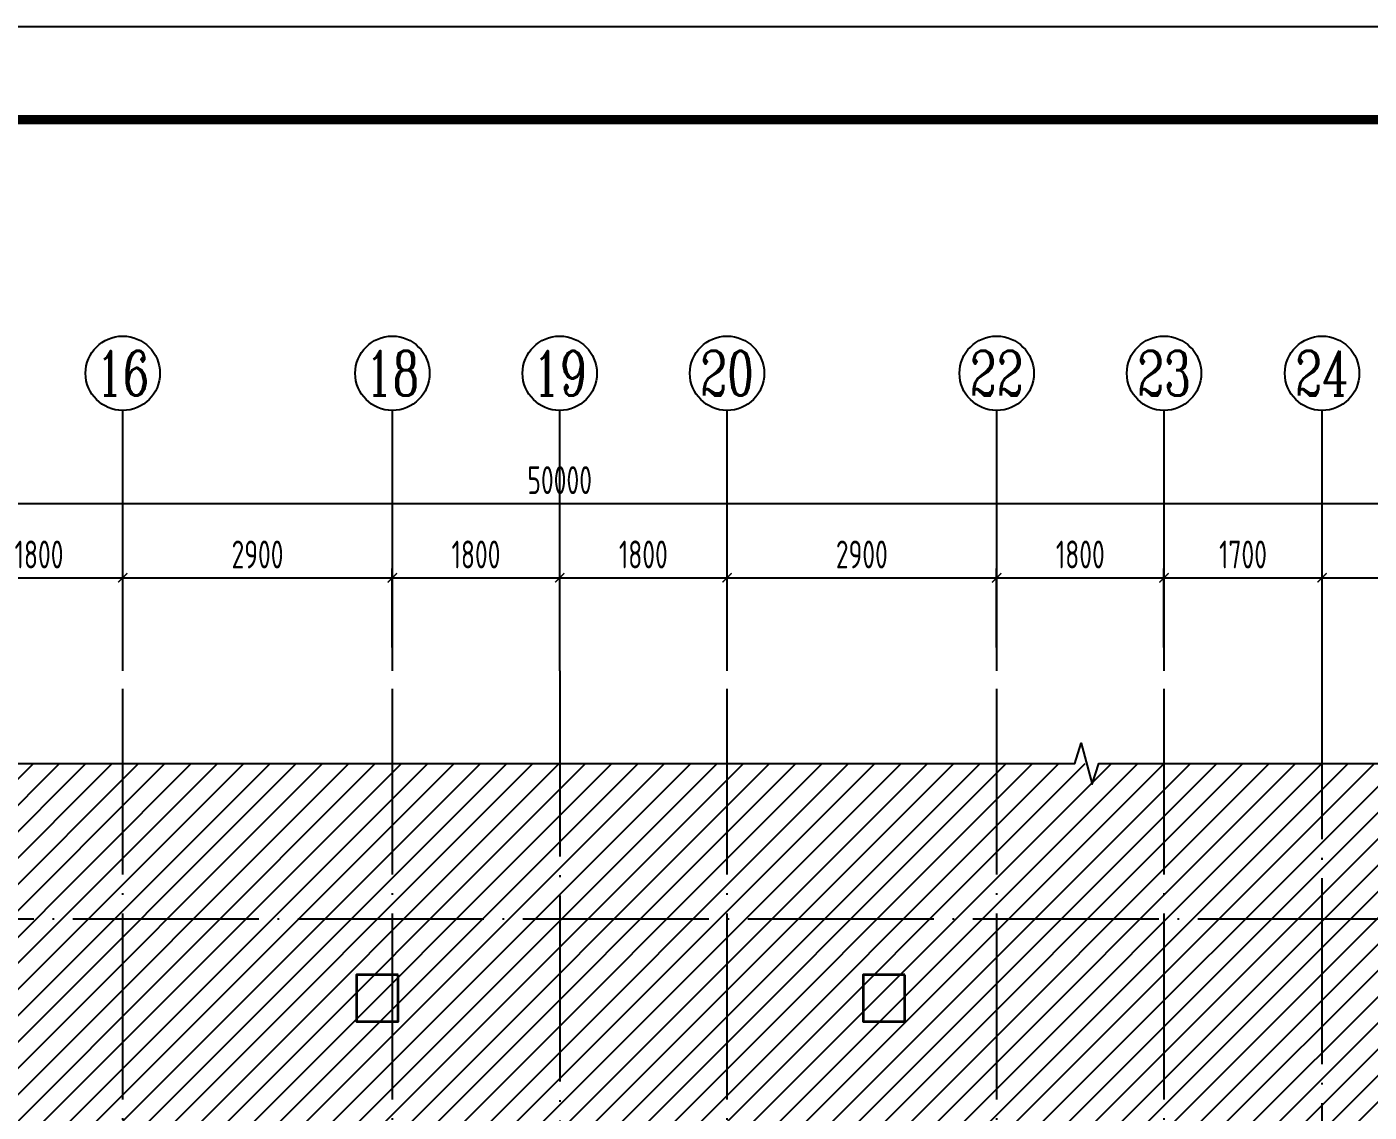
# Model space of a CAD drawing. Extents: x -668857 to 185752, y -270966 to 286822.
# Drawn here: x -410827 to -396389, y 214504 to 226182 of the extents above; entities that cross this region are included whole.
import ezdxf
from ezdxf.enums import TextEntityAlignment as Align

# ---------------------------------------------------------------- set-up
doc = ezdxf.new("R2010")
doc.units = 0
doc.header["$LTSCALE"] = 1000
doc.linetypes.add('DOTE', pattern=[2.42, 2, -0.2, 0.02, -0.2])
doc.layers.get('0').update_dxf_attribs({"linetype": 'CONTINUOUS'})
doc.layers.get('DEFPOINTS').update_dxf_attribs({"linetype": 'CONTINUOUS'})
for name, color, linetype in [('-TK', 7, 'CONTINUOUS'), ('A-AXIS', 1, 'CONTINUOUS'), ('A-DOTE', 10, 'DOTE'), ('AXIS_NUM', 7, 'CONTINUOUS'), ('S-B板填充', 251, 'CONTINUOUS'), ('S-Y一般标注', 3, 'CONTINUOUS'), ('S-Z柱实线', 6, 'CONTINUOUS'), ('THIN', 7, 'CONTINUOUS')]:
    doc.layers.add(name, color=color, linetype=linetype)
doc.styles.add('TSSD_Axis', font='complex.shx', dxfattribs={"width": 0.7, "bigfont": 'hztxt.shx'})
doc.styles.add('TSSD_DIMENSION', font='Tssdeng.shx', dxfattribs={"width": 0.7, "bigfont": 'tssdchn.shx'})
doc.dimstyles.new('TSSD_100_100', dxfattribs={"dimtxt": 300, "dimasz": 100, "dimexe": 100, "dimexo": 250, "dimgap": 100, "dimtad": 1, "dimdec": 0, "dimzin": 0, "dimdsep": 46, "dimtxsty": 'TSSD_DIMENSION', "dimblk": 'ARCHTICK', "dimcen": 0, "dimdle": 100, "dimclrt": 7, "dimadec": 0, "dimazin": 0, "dimtfac": 1, "dimtdec": 0, "dimtix": 1, "dimtmove": 2, "dimatfit": 3, "dimldrblk": 'ARCHTICK', "dimfxl": 1, "dimtolj": 1, "dimtzin": 0, "dimarcsym": 0})

# ---------------------------------------------------------------- blocks, each defined once
blk = doc.blocks.new('A1')
blk.add_lwpolyline([(0, 59400), (0, 0), (84100, 0), (84100, 59400)], close=True)
at = {"const_width": 100}
blk.add_lwpolyline([(2500, 58400), (2500, 1000), (83100, 1000), (83100, 58400)], close=True, dxfattribs=at)
blk = doc.blocks.new('ts_axno')
at = {"color": 0, "linetype": 'ByBlock', "lineweight": -2}
blk.add_circle((0, 0), 0.5, dxfattribs=at)
at = {"color": 0, "linetype": 'ByBlock', "lineweight": -2, "style": 'TSSD_Axis', "width": 0.7}
blk.add_attdef('A', text='', height=0.6, dxfattribs=at).set_placement((0, 0), align=Align.MIDDLE_CENTER)
blk = doc.blocks.new('_ArchTick')
at = {"color": 0, "linetype": 'ByBlock', "const_width": 0.15}
blk.add_lwpolyline([(-0.5, -0.5), (0.5, 0.5)], dxfattribs=at)
blk = doc.blocks.new('*D837')
at = {"layer": 'DEFPOINTS', "color": 0, "transparency": 16777216}
for p in [(-201474, 330468), (-203274, 329468), (-201474, 329468)]:
    blk.add_point(p, dxfattribs=at)
at = {"layer": 'S-Y一般标注', "color": 0, "lineweight": -2, "transparency": 16777216}
for p, q in [((-203274, 329718), (-203274, 330568)), ((-201474, 329718), (-201474, 330568)), ((-203374, 330468), (-201374, 330468))]:
    blk.add_line(p, q, dxfattribs=at)
at = {"layer": 'S-Y一般标注', "color": 0, "lineweight": -2, "transparency": 16777216, "xscale": 100, "yscale": 100, "zscale": 100, "rotation": 180}
blk.add_blockref('_ArchTick', (-203274, 330468), dxfattribs=at)
at = {"layer": 'S-Y一般标注', "color": 0, "lineweight": -2, "transparency": 16777216, "xscale": 100, "yscale": 100, "zscale": 100}
blk.add_blockref('_ArchTick', (-201474, 330468), dxfattribs=at)
at = {"layer": 'S-Y一般标注', "color": 7, "transparency": 16777216, "insert": (-202374, 330718), "char_height": 300, "attachment_point": 5, "style": 'TSSD_DIMENSION'}
blk.add_mtext('\\A1;1800', dxfattribs=at)
blk = doc.blocks.new('*D838')
at = {"layer": 'DEFPOINTS', "color": 0, "transparency": 16777216}
for p in [(-198574, 330468), (-201474, 329468), (-198574, 329468)]:
    blk.add_point(p, dxfattribs=at)
at = {"layer": 'S-Y一般标注', "color": 0, "lineweight": -2, "transparency": 16777216}
for p, q in [((-201474, 329718), (-201474, 330568)), ((-198574, 329718), (-198574, 330568)), ((-201574, 330468), (-198474, 330468))]:
    blk.add_line(p, q, dxfattribs=at)
at = {"layer": 'S-Y一般标注', "color": 0, "lineweight": -2, "transparency": 16777216, "xscale": 100, "yscale": 100, "zscale": 100, "rotation": 180}
blk.add_blockref('_ArchTick', (-201474, 330468), dxfattribs=at)
at = {"layer": 'S-Y一般标注', "color": 0, "lineweight": -2, "transparency": 16777216, "xscale": 100, "yscale": 100, "zscale": 100}
blk.add_blockref('_ArchTick', (-198574, 330468), dxfattribs=at)
at = {"layer": 'S-Y一般标注', "color": 7, "transparency": 16777216, "insert": (-200024, 330718), "char_height": 300, "attachment_point": 5, "style": 'TSSD_DIMENSION'}
blk.add_mtext('\\A1;2900', dxfattribs=at)
blk = doc.blocks.new('*D839')
at = {"layer": 'DEFPOINTS', "color": 0, "transparency": 16777216}
for p in [(-196774, 330468), (-198574, 329468), (-196774, 329468)]:
    blk.add_point(p, dxfattribs=at)
at = {"layer": 'S-Y一般标注', "color": 0, "lineweight": -2, "transparency": 16777216}
for p, q in [((-198574, 329718), (-198574, 330568)), ((-196774, 329718), (-196774, 330568)), ((-198674, 330468), (-196674, 330468))]:
    blk.add_line(p, q, dxfattribs=at)
at = {"layer": 'S-Y一般标注', "color": 0, "lineweight": -2, "transparency": 16777216, "xscale": 100, "yscale": 100, "zscale": 100, "rotation": 180}
blk.add_blockref('_ArchTick', (-198574, 330468), dxfattribs=at)
at = {"layer": 'S-Y一般标注', "color": 0, "lineweight": -2, "transparency": 16777216, "xscale": 100, "yscale": 100, "zscale": 100}
blk.add_blockref('_ArchTick', (-196774, 330468), dxfattribs=at)
at = {"layer": 'S-Y一般标注', "color": 7, "transparency": 16777216, "insert": (-197674, 330718), "char_height": 300, "attachment_point": 5, "style": 'TSSD_DIMENSION'}
blk.add_mtext('\\A1;1800', dxfattribs=at)
blk = doc.blocks.new('*D840')
at = {"layer": 'DEFPOINTS', "color": 0, "transparency": 16777216}
for p in [(-194974, 330468), (-196774, 329468), (-194974, 329468)]:
    blk.add_point(p, dxfattribs=at)
at = {"layer": 'S-Y一般标注', "color": 0, "lineweight": -2, "transparency": 16777216}
for p, q in [((-196774, 329718), (-196774, 330568)), ((-194974, 329718), (-194974, 330568)), ((-196874, 330468), (-194874, 330468))]:
    blk.add_line(p, q, dxfattribs=at)
at = {"layer": 'S-Y一般标注', "color": 0, "lineweight": -2, "transparency": 16777216, "xscale": 100, "yscale": 100, "zscale": 100, "rotation": 180}
blk.add_blockref('_ArchTick', (-196774, 330468), dxfattribs=at)
at = {"layer": 'S-Y一般标注', "color": 0, "lineweight": -2, "transparency": 16777216, "xscale": 100, "yscale": 100, "zscale": 100}
blk.add_blockref('_ArchTick', (-194974, 330468), dxfattribs=at)
at = {"layer": 'S-Y一般标注', "color": 7, "transparency": 16777216, "insert": (-195874, 330718), "char_height": 300, "attachment_point": 5, "style": 'TSSD_DIMENSION'}
blk.add_mtext('\\A1;1800', dxfattribs=at)
blk = doc.blocks.new('*D841')
at = {"layer": 'DEFPOINTS', "color": 0, "transparency": 16777216}
for p in [(-192074, 330468), (-194974, 329468), (-192074, 329468)]:
    blk.add_point(p, dxfattribs=at)
at = {"layer": 'S-Y一般标注', "color": 0, "lineweight": -2, "transparency": 16777216}
for p, q in [((-194974, 329718), (-194974, 330568)), ((-192074, 329718), (-192074, 330568)), ((-195074, 330468), (-191974, 330468))]:
    blk.add_line(p, q, dxfattribs=at)
at = {"layer": 'S-Y一般标注', "color": 0, "lineweight": -2, "transparency": 16777216, "xscale": 100, "yscale": 100, "zscale": 100, "rotation": 180}
blk.add_blockref('_ArchTick', (-194974, 330468), dxfattribs=at)
at = {"layer": 'S-Y一般标注', "color": 0, "lineweight": -2, "transparency": 16777216, "xscale": 100, "yscale": 100, "zscale": 100}
blk.add_blockref('_ArchTick', (-192074, 330468), dxfattribs=at)
at = {"layer": 'S-Y一般标注', "color": 7, "transparency": 16777216, "insert": (-193524, 330718), "char_height": 300, "attachment_point": 5, "style": 'TSSD_DIMENSION'}
blk.add_mtext('\\A1;2900', dxfattribs=at)
blk = doc.blocks.new('*D842')
at = {"layer": 'DEFPOINTS', "color": 0, "transparency": 16777216}
for p in [(-190274, 330468), (-192074, 329468), (-190274, 329468)]:
    blk.add_point(p, dxfattribs=at)
at = {"layer": 'S-Y一般标注', "color": 0, "lineweight": -2, "transparency": 16777216}
for p, q in [((-192074, 329718), (-192074, 330568)), ((-190274, 329718), (-190274, 330568)), ((-192174, 330468), (-190174, 330468))]:
    blk.add_line(p, q, dxfattribs=at)
at = {"layer": 'S-Y一般标注', "color": 0, "lineweight": -2, "transparency": 16777216, "xscale": 100, "yscale": 100, "zscale": 100, "rotation": 180}
blk.add_blockref('_ArchTick', (-192074, 330468), dxfattribs=at)
at = {"layer": 'S-Y一般标注', "color": 0, "lineweight": -2, "transparency": 16777216, "xscale": 100, "yscale": 100, "zscale": 100}
blk.add_blockref('_ArchTick', (-190274, 330468), dxfattribs=at)
at = {"layer": 'S-Y一般标注', "color": 7, "transparency": 16777216, "insert": (-191174, 330718), "char_height": 300, "attachment_point": 5, "style": 'TSSD_DIMENSION'}
blk.add_mtext('\\A1;1800', dxfattribs=at)
blk = doc.blocks.new('*D843')
at = {"layer": 'DEFPOINTS', "color": 0, "transparency": 16777216}
for p in [(-188574, 330468), (-190274, 329468), (-188574, 329468)]:
    blk.add_point(p, dxfattribs=at)
at = {"layer": 'S-Y一般标注', "color": 0, "lineweight": -2, "transparency": 16777216}
for p, q in [((-190274, 329718), (-190274, 330568)), ((-188574, 329718), (-188574, 330568)), ((-190374, 330468), (-188474, 330468))]:
    blk.add_line(p, q, dxfattribs=at)
at = {"layer": 'S-Y一般标注', "color": 0, "lineweight": -2, "transparency": 16777216, "xscale": 100, "yscale": 100, "zscale": 100, "rotation": 180}
blk.add_blockref('_ArchTick', (-190274, 330468), dxfattribs=at)
at = {"layer": 'S-Y一般标注', "color": 0, "lineweight": -2, "transparency": 16777216, "xscale": 100, "yscale": 100, "zscale": 100}
blk.add_blockref('_ArchTick', (-188574, 330468), dxfattribs=at)
at = {"layer": 'S-Y一般标注', "color": 7, "transparency": 16777216, "insert": (-189424, 330718), "char_height": 300, "attachment_point": 5, "style": 'TSSD_DIMENSION'}
blk.add_mtext('\\A1;1700', dxfattribs=at)
blk = doc.blocks.new('*D851')
at = {"layer": 'DEFPOINTS', "color": 0, "transparency": 16777216}
for p in [(-171774, 331268), (-221774, 329468), (-171774, 329468)]:
    blk.add_point(p, dxfattribs=at)
at = {"layer": 'S-Y一般标注', "color": 0, "lineweight": -2, "transparency": 16777216}
for p, q in [((-221774, 329718), (-221774, 331368)), ((-171774, 329718), (-171774, 331368)), ((-221874, 331268), (-171674, 331268))]:
    blk.add_line(p, q, dxfattribs=at)
at = {"layer": 'S-Y一般标注', "color": 0, "lineweight": -2, "transparency": 16777216, "xscale": 100, "yscale": 100, "zscale": 100, "rotation": 180}
blk.add_blockref('_ArchTick', (-221774, 331268), dxfattribs=at)
at = {"layer": 'S-Y一般标注', "color": 0, "lineweight": -2, "transparency": 16777216, "xscale": 100, "yscale": 100, "zscale": 100}
blk.add_blockref('_ArchTick', (-171774, 331268), dxfattribs=at)
at = {"layer": 'S-Y一般标注', "color": 7, "transparency": 16777216, "insert": (-196774, 331518), "char_height": 300, "attachment_point": 5, "style": 'TSSD_DIMENSION'}
blk.add_mtext('\\A1;50000', dxfattribs=at)
blk = doc.blocks.new('*D866')
at = {"layer": 'DEFPOINTS', "color": 0, "transparency": 16777216}
for p in [(-186774, 330468), (-188574, 329468), (-186774, 329468)]:
    blk.add_point(p, dxfattribs=at)
at = {"layer": 'S-Y一般标注', "color": 0, "lineweight": -2, "transparency": 16777216}
for p, q in [((-188574, 329718), (-188574, 330568)), ((-186774, 329718), (-186774, 330568)), ((-188674, 330468), (-186674, 330468))]:
    blk.add_line(p, q, dxfattribs=at)
at = {"layer": 'S-Y一般标注', "color": 0, "lineweight": -2, "transparency": 16777216, "xscale": 100, "yscale": 100, "zscale": 100, "rotation": 180}
blk.add_blockref('_ArchTick', (-188574, 330468), dxfattribs=at)
at = {"layer": 'S-Y一般标注', "color": 0, "lineweight": -2, "transparency": 16777216, "xscale": 100, "yscale": 100, "zscale": 100}
blk.add_blockref('_ArchTick', (-186774, 330468), dxfattribs=at)
at = {"layer": 'S-Y一般标注', "color": 7, "transparency": 16777216, "insert": (-187674, 330718), "char_height": 300, "attachment_point": 5, "style": 'TSSD_DIMENSION'}
blk.add_mtext('\\A1;1800', dxfattribs=at)
blk = doc.blocks.new('20210825.01395608')
at = {"layer": 'A-AXIS'}
for p, q in [((103898.7, -233739.7), (103898.7, -230939.7)), ((106798.7, -233739.7), (106798.7, -230939.7)), ((108598.7, -233739.7), (108598.7, -230939.7)), ((110398.7, -233739.7), (110398.7, -230939.7)), ((113298.7, -233739.7), (113298.7, -230939.7)), ((115098.7, -233739.7), (115098.7, -230939.7)), ((116798.7, -233739.7), (116798.7, -230939.7))]:
    blk.add_line(p, q, dxfattribs=at)
at = {"layer": 'A-DOTE'}
for p, q in [((103898.7, -245613.2), (103898.7, -233739.7)), ((106798.7, -245613.2), (106798.7, -233739.7)), ((108598.7, -233739.7), (108598.7, -255388.1)), ((110398.7, -245613.2), (110398.7, -233739.7)), ((113298.7, -245613.2), (113298.7, -233739.7)), ((115098.7, -245613.2), (115098.7, -233739.7)), ((116798.7, -242813.2), (116798.7, -233739.7)), ((136822.6, -236413.2), (82598.7, -236413.2))]:
    blk.add_line(p, q, dxfattribs=at)
at = {"layer": 'A-AXIS'}
ref = blk.add_blockref('ts_axno', (103898.7, -230539.7), dxfattribs=dict(at, xscale=800, yscale=800, zscale=800))
ref.add_attrib('10', '16', dxfattribs={"layer": 'AXIS_NUM', "height": 480, "style": 'TSSD_Axis', "width": 0.7}).set_placement((103898.7, -230539.7), align=Align.MIDDLE_CENTER)
ref = blk.add_blockref('ts_axno', (106798.7, -230539.7), dxfattribs=dict(at, xscale=800, yscale=800, zscale=800))
ref.add_attrib('11', '18', dxfattribs={"layer": 'AXIS_NUM', "height": 480, "style": 'TSSD_Axis', "width": 0.7}).set_placement((106798.7, -230539.7), align=Align.MIDDLE_CENTER)
ref = blk.add_blockref('ts_axno', (108598.7, -230539.7), dxfattribs=dict(at, xscale=800, yscale=800, zscale=800))
ref.add_attrib('12', '19', dxfattribs={"layer": 'AXIS_NUM', "height": 480, "style": 'TSSD_Axis', "width": 0.7}).set_placement((108598.7, -230539.7), align=Align.MIDDLE_CENTER)
ref = blk.add_blockref('ts_axno', (110398.7, -230539.7), dxfattribs=dict(at, xscale=800, yscale=800, zscale=800))
ref.add_attrib('13', '20', dxfattribs={"layer": 'AXIS_NUM', "height": 480, "style": 'TSSD_Axis', "width": 0.7}).set_placement((110398.7, -230539.7), align=Align.MIDDLE_CENTER)
ref = blk.add_blockref('ts_axno', (113298.7, -230539.7), dxfattribs=dict(at, xscale=800, yscale=800, zscale=800))
ref.add_attrib('14', '22', dxfattribs={"layer": 'AXIS_NUM', "height": 480, "style": 'TSSD_Axis', "width": 0.7}).set_placement((113298.7, -230539.7), align=Align.MIDDLE_CENTER)
ref = blk.add_blockref('ts_axno', (115098.7, -230539.7), dxfattribs=dict(at, xscale=800, yscale=800, zscale=800))
ref.add_attrib('15', '23', dxfattribs={"layer": 'AXIS_NUM', "height": 480, "style": 'TSSD_Axis', "width": 0.7}).set_placement((115098.7, -230539.7), align=Align.MIDDLE_CENTER)
ref = blk.add_blockref('ts_axno', (116798.7, -230539.7), dxfattribs=dict(at, xscale=800, yscale=800, zscale=800))
ref.add_attrib('16', '24', dxfattribs={"layer": 'AXIS_NUM', "height": 480, "style": 'TSSD_Axis', "width": 0.7}).set_placement((116798.7, -230539.7), align=Align.MIDDLE_CENTER)
at = {"layer": 'S-Y一般标注'}
for base, p1, p2, picture, middle in [((133598.7, -231939.7), (83598.7, -233739.7), (133598.7, -233739.7), '*D851', (108598.7, -231689.7)), ((103898.7, -232739.7), (102098.7, -233739.7), (103898.7, -233739.7), '*D837', (102998.7, -232489.7)), ((106798.7, -232739.7), (103898.7, -233739.7), (106798.7, -233739.7), '*D838', (105348.7, -232489.7)), ((108598.7, -232739.7), (106798.7, -233739.7), (108598.7, -233739.7), '*D839', (107698.7, -232489.7)), ((110398.7, -232739.7), (108598.7, -233739.7), (110398.7, -233739.7), '*D840', (109498.7, -232489.7)), ((113298.7, -232739.7), (110398.7, -233739.7), (113298.7, -233739.7), '*D841', (111848.7, -232489.7)), ((115098.7, -232739.7), (113298.7, -233739.7), (115098.7, -233739.7), '*D842', (114198.7, -232489.7)), ((116798.7, -232739.7), (115098.7, -233739.7), (116798.7, -233739.7), '*D843', (115948.7, -232489.7)), ((118598.7, -232739.7), (116798.7, -233739.7), (118598.7, -233739.7), '*D866', (117698.7, -232489.7))]:
    dim = blk.add_linear_dim(base=base, p1=p1, p2=p2, dimstyle='TSSD_100_100', dxfattribs=at)
    dim.commit()
    dim.dimension.update_dxf_attribs({"geometry": picture, "text_midpoint": middle, "insert": (305372.3, -563207.3)})

msp = doc.modelspace()

# ---------------------------------------------------------------- hatches: boundary and pattern name
at = {"layer": 'S-B板填充'}
h = msp.add_hatch(dxfattribs=at)
h.set_pattern_fill('METAL', color=252, scale=50, style=0)
h.set_pattern_definition([(45, (-318558.26, -50454.05), (-141.42136, 141.42136), [])])
h.paths.add_polyline_path([(-377871.55, 210280.89), (-377871.55, 218254.45), (-419195.46, 218254.45), (-419195.46, 212780.89), (-416095.46, 212780.89), (-416095.46, 212780.89), (-412495.46, 212780.89), (-412495.46, 211380.88), (-411743.74, 211380.89), (-411695.46, 211380.89), (-398495.46, 211380.88), (-398495.46, 211380.89), (-397695.47, 211380.89), (-397695.47, 212780.89), (-393995.46, 212780.89), (-393995.46, 213680.89), (-393995.46, 213680.89), (-393995.46, 212780.89), (-390295.46, 212780.89), (-390295.46, 212780.89), (-388195.46, 212780.89), (-388195.46, 212780.89), (-386695.46, 212780.89), (-386695.46, 212780.89), (-378995.46, 212780.89), (-378995.46, 203280.89), (-378995.48, 203280.89), (-378995.48, 200179.4), (-389295.46, 200182.4), (-389295.46, 200180.9), (-395895.46, 200180.9), (-395895.43, 200180.9), (-414295.43, 200180.9), (-414295.46, 200180.9), (-420895.46, 200180.9), (-420895.46, 200180.9), (-429995.46, 200180.9), (-429995.46, 198606.02), (-426132.84, 198606.02), (-409632.84, 198606.02), (-409632.84, 198606.02), (-377873.86, 198606.02)])

# ---------------------------------------------------------------- linework, layer by layer
at = {"layer": 'S-Z柱实线', "color": 2, "lineweight": 35}
for points in [[(-406832.84, 215980.89), (-407282.84, 215980.89), (-407282.84, 215480.89), (-406832.84, 215480.89)], [(-401382.84, 215980.89), (-401832.84, 215980.89), (-401832.84, 215480.89), (-401382.84, 215480.89)]]:
    msp.add_lwpolyline(points, close=True, dxfattribs=at)
at = {"layer": 'THIN'}
msp.add_lwpolyline([(-419475.46, 218254.45), (-399556.65, 218254.45), (-399486.65, 218474.45), (-399366.65, 218034.45), (-399296.65, 218254.45), (-377076.65, 218254.45)], dxfattribs=at)

# ---------------------------------------------------------------- block references
at = {"layer": '-TK'}
msp.add_blockref('A1', (-443684.71, 166782.28), dxfattribs=at)
at = {"layer": 'A-DOTE'}
msp.add_blockref('20210825.01395608', (-513694.16, 452994.14), dxfattribs=at)

doc.saveas('drawing.dxf')
